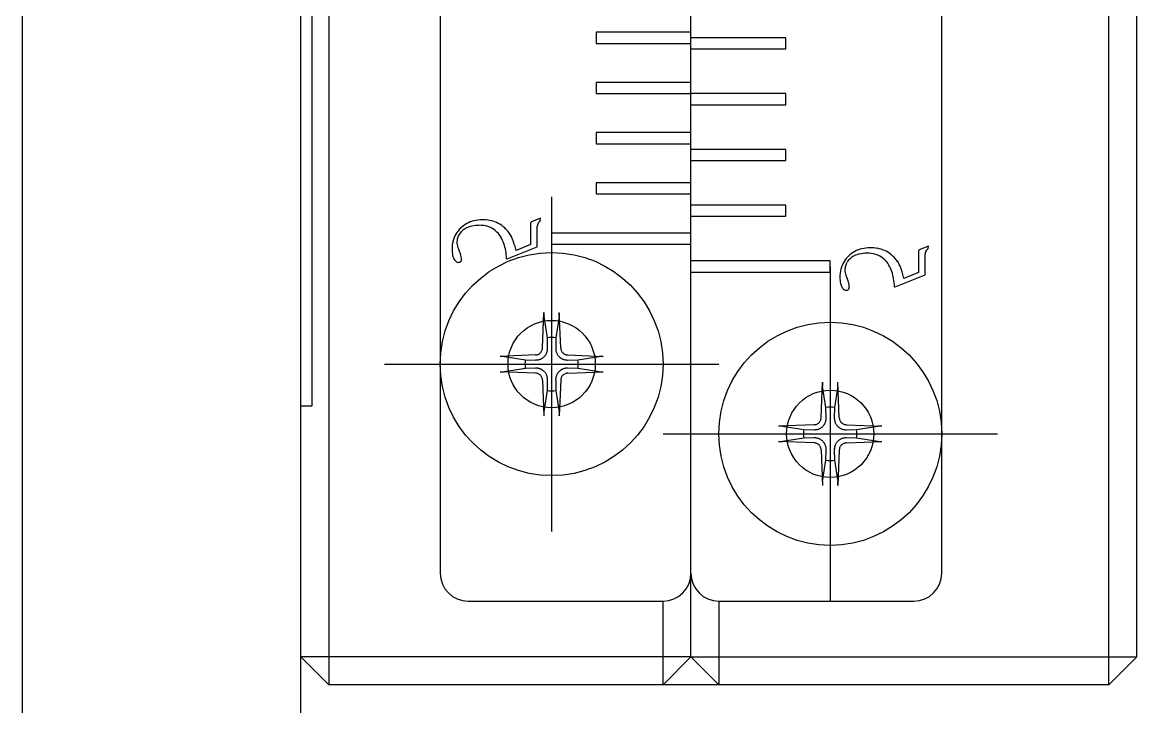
# Model space of a CAD drawing. Extents: x 1 to 222, y 0 to 167.
# Drawn here: x 45.7 to 65.7, y 72.52 to 84.79 of the extents above; entities that cross this region are included whole.
import ezdxf

# ---------------------------------------------------------------- set-up
doc = ezdxf.new("R2010")
doc.units = 0
doc.linetypes.add('CENTER', pattern=[50.8, 31.75, -6.35, 6.35, -6.35])
doc.layers.get('0').update_dxf_attribs({"linetype": 'CONTINUOUS'})
doc.layers.add('CENTER', color=1, linetype='CENTER')

msp = doc.modelspace()

# ---------------------------------------------------------------- linework, layer by layer
at = {"color": 7, "linetype": 'CONTINUOUS'}
for p, q in [((45.704, 97.909), (45.704, 65.409)), ((50.704, 60.409), (50.704, 97.909)), ((51.204, 97.909), (51.204, 72.909)), ((65.204, 72.909), (65.204, 97.909)), ((57.704, 73.409), (57.704, 97.409)), ((65.704, 73.409), (65.704, 97.409)), ((53.204, 95.909), (53.204, 74.909)), ((62.204, 74.909), (62.204, 95.909)), ((50.904, 77.909), (50.904, 92.909)), ((57.704, 84.609), (56.004, 84.609)), ((56.004, 84.609), (56.004, 84.409)), ((56.004, 84.409), (57.704, 84.409)), ((59.404, 84.509), (57.704, 84.509)), ((59.404, 84.309), (59.404, 84.509)), ((57.704, 84.309), (59.404, 84.309)), ((57.704, 83.709), (56.004, 83.709)), ((56.004, 83.709), (56.004, 83.509)), ((56.004, 83.509), (57.704, 83.509)), ((59.404, 83.509), (57.704, 83.509)), ((59.404, 83.309), (59.404, 83.509)), ((57.704, 83.309), (59.404, 83.309)), ((57.704, 82.809), (56.004, 82.809)), ((56.004, 82.809), (56.004, 82.609)), ((56.004, 82.609), (57.704, 82.609)), ((59.404, 82.509), (57.704, 82.509)), ((59.404, 82.309), (59.404, 82.509)), ((57.704, 82.309), (59.404, 82.309)), ((57.704, 81.909), (56.004, 81.909)), ((56.004, 81.909), (56.004, 81.709)), ((56.004, 81.709), (57.704, 81.709)), ((59.404, 81.509), (57.704, 81.509)), ((59.404, 81.309), (59.404, 81.509)), ((55.004, 81.275), (54.841, 81.208)), ((55, 81.23), (55.004, 81.275)), ((57.704, 81.309), (59.404, 81.309)), ((54.827, 81.175), (54.827, 80.804)), ((54.947, 80.759), (54.947, 81.132)), ((57.704, 81.009), (55.204, 81.009)), ((55.204, 81.009), (55.204, 80.809)), ((54.827, 80.804), (54.566, 80.694)), ((55.204, 80.809), (57.704, 80.809)), ((54.407, 80.545), (54.947, 80.759)), ((61.788, 80.675), (61.788, 80.304)), ((61.965, 80.775), (61.802, 80.708)), ((61.908, 80.259), (61.908, 80.632)), ((61.961, 80.73), (61.965, 80.775)), ((60.204, 80.509), (57.704, 80.509)), ((60.204, 80.309), (60.204, 80.509)), ((57.704, 80.309), (60.204, 80.309)), ((61.368, 80.045), (61.908, 80.259)), ((61.788, 80.304), (61.527, 80.194)), ((55.041, 78.948), (55.066, 79.585)), ((55.066, 79.575), (55.065, 79.564)), ((55.065, 79.564), (55.065, 79.554)), ((55.065, 79.554), (55.065, 79.548)), ((55.065, 79.548), (55.065, 79.544)), ((55.065, 79.544), (55.066, 79.534)), ((55.066, 79.585), (55.066, 79.575)), ((55.066, 79.534), (55.066, 79.53)), ((55.066, 79.53), (55.066, 79.526)), ((55.066, 79.526), (55.066, 79.522)), ((55.066, 79.522), (55.066, 79.519)), ((55.066, 79.519), (55.067, 79.516)), ((55.067, 79.516), (55.067, 79.513)), ((55.127, 79.132), (55.067, 79.513)), ((55.341, 79.513), (55.281, 79.132)), ((55.341, 79.516), (55.342, 79.519)), ((55.341, 79.513), (55.341, 79.516)), ((55.342, 79.575), (55.342, 79.585)), ((55.367, 78.948), (55.342, 79.585)), ((55.343, 79.564), (55.342, 79.575)), ((55.342, 79.53), (55.343, 79.534)), ((55.342, 79.526), (55.342, 79.53)), ((55.342, 79.522), (55.342, 79.526)), ((55.342, 79.519), (55.342, 79.522)), ((55.343, 79.554), (55.343, 79.564)), ((55.343, 79.548), (55.343, 79.554)), ((55.343, 79.544), (55.343, 79.548)), ((55.343, 79.534), (55.343, 79.544)), ((55.131, 78.946), (55.127, 79.132)), ((55.281, 79.132), (55.277, 78.946)), ((54.915, 78.822), (54.278, 78.797)), ((54.915, 78.822), (54.927, 78.823)), ((54.927, 78.823), (54.939, 78.825)), ((54.939, 78.825), (54.951, 78.828)), ((54.951, 78.828), (54.963, 78.832)), ((54.963, 78.832), (54.974, 78.838)), ((54.974, 78.838), (54.984, 78.844)), ((54.984, 78.844), (54.994, 78.852)), ((54.994, 78.852), (55.003, 78.86)), ((55.003, 78.86), (55.011, 78.869)), ((55.011, 78.869), (55.019, 78.879)), ((55.019, 78.879), (55.025, 78.889)), ((55.025, 78.889), (55.031, 78.9)), ((55.031, 78.9), (55.035, 78.912)), ((55.035, 78.912), (55.038, 78.924)), ((55.038, 78.924), (55.04, 78.936)), ((55.04, 78.936), (55.041, 78.948)), ((55.367, 78.948), (55.368, 78.936)), ((55.368, 78.936), (55.37, 78.924)), ((55.37, 78.924), (55.373, 78.912)), ((55.373, 78.912), (55.377, 78.901)), ((55.377, 78.901), (55.383, 78.889)), ((55.383, 78.889), (55.389, 78.879)), ((55.389, 78.879), (55.397, 78.869)), ((55.397, 78.869), (55.405, 78.86)), ((55.405, 78.86), (55.414, 78.852)), ((55.414, 78.852), (55.423, 78.845)), ((55.423, 78.845), (55.434, 78.838)), ((55.434, 78.838), (55.445, 78.833)), ((55.445, 78.833), (55.457, 78.828)), ((55.457, 78.828), (55.469, 78.825)), ((55.469, 78.825), (55.481, 78.823)), ((55.481, 78.823), (55.493, 78.822)), ((55.493, 78.822), (56.13, 78.797)), ((54.289, 78.798), (54.278, 78.797)), ((54.299, 78.798), (54.289, 78.798)), ((54.31, 78.798), (54.299, 78.798)), ((54.315, 78.798), (54.31, 78.798)), ((54.32, 78.798), (54.315, 78.798)), ((54.329, 78.798), (54.32, 78.798)), ((54.333, 78.798), (54.329, 78.798)), ((54.337, 78.797), (54.333, 78.798)), ((54.341, 78.797), (54.337, 78.797)), ((54.344, 78.797), (54.341, 78.797)), ((54.347, 78.796), (54.344, 78.797)), ((54.35, 78.796), (54.347, 78.796)), ((54.35, 78.796), (54.732, 78.737)), ((54.732, 78.737), (54.917, 78.732)), ((55.491, 78.732), (55.676, 78.737)), ((55.676, 78.737), (56.058, 78.796)), ((56.061, 78.796), (56.058, 78.796)), ((56.064, 78.797), (56.061, 78.796)), ((56.067, 78.797), (56.064, 78.797)), ((56.071, 78.797), (56.067, 78.797)), ((56.075, 78.798), (56.071, 78.797)), ((56.079, 78.798), (56.075, 78.798)), ((56.088, 78.798), (56.079, 78.798)), ((56.093, 78.798), (56.088, 78.798)), ((56.098, 78.798), (56.093, 78.798)), ((56.109, 78.798), (56.098, 78.798)), ((56.119, 78.798), (56.109, 78.798)), ((56.13, 78.797), (56.119, 78.798)), ((54.278, 78.521), (54.289, 78.521)), ((54.915, 78.497), (54.278, 78.521)), ((54.289, 78.521), (54.299, 78.521)), ((54.299, 78.521), (54.31, 78.52)), ((54.31, 78.52), (54.315, 78.52)), ((54.315, 78.52), (54.32, 78.521)), ((54.32, 78.521), (54.329, 78.521)), ((54.329, 78.521), (54.333, 78.521)), ((54.333, 78.521), (54.337, 78.521)), ((54.337, 78.521), (54.341, 78.521)), ((54.341, 78.521), (54.344, 78.522)), ((54.344, 78.522), (54.347, 78.522)), ((54.347, 78.522), (54.35, 78.522)), ((54.732, 78.582), (54.35, 78.522)), ((54.917, 78.586), (54.732, 78.582)), ((54.927, 78.496), (54.915, 78.497)), ((54.939, 78.494), (54.927, 78.496)), ((54.951, 78.49), (54.939, 78.494)), ((54.963, 78.486), (54.951, 78.49)), ((54.974, 78.48), (54.963, 78.486)), ((54.985, 78.474), (54.974, 78.48)), ((54.994, 78.467), (54.985, 78.474)), ((55.003, 78.459), (54.994, 78.467)), ((55.011, 78.45), (55.003, 78.459)), ((55.019, 78.44), (55.011, 78.45)), ((55.025, 78.429), (55.019, 78.44)), ((55.031, 78.418), (55.025, 78.429)), ((55.035, 78.406), (55.031, 78.418)), ((55.038, 78.394), (55.035, 78.406)), ((55.373, 78.406), (55.37, 78.394)), ((55.377, 78.418), (55.373, 78.406)), ((55.383, 78.429), (55.377, 78.418)), ((55.389, 78.44), (55.383, 78.429)), ((55.397, 78.45), (55.389, 78.44)), ((55.405, 78.458), (55.397, 78.45)), ((55.414, 78.467), (55.405, 78.458)), ((55.424, 78.474), (55.414, 78.467)), ((55.434, 78.481), (55.424, 78.474)), ((55.445, 78.486), (55.434, 78.481)), ((55.457, 78.49), (55.445, 78.486)), ((55.469, 78.494), (55.457, 78.49)), ((55.481, 78.496), (55.469, 78.494)), ((55.493, 78.497), (55.481, 78.496)), ((55.676, 78.582), (55.491, 78.586)), ((55.493, 78.497), (56.13, 78.521)), ((56.058, 78.522), (55.676, 78.582)), ((56.058, 78.522), (56.061, 78.522)), ((56.061, 78.522), (56.064, 78.522)), ((56.064, 78.522), (56.067, 78.521)), ((56.067, 78.521), (56.071, 78.521)), ((56.071, 78.521), (56.075, 78.521)), ((56.075, 78.521), (56.079, 78.521)), ((56.079, 78.521), (56.088, 78.521)), ((56.088, 78.521), (56.093, 78.52)), ((56.093, 78.52), (56.098, 78.52)), ((56.098, 78.52), (56.109, 78.521)), ((56.109, 78.521), (56.119, 78.521)), ((56.119, 78.521), (56.13, 78.521)), ((55.041, 78.382), (55.038, 78.394)), ((55.041, 78.37), (55.041, 78.382)), ((55.041, 78.37), (55.066, 77.733)), ((55.127, 78.187), (55.131, 78.372)), ((55.277, 78.372), (55.281, 78.187)), ((55.367, 78.37), (55.342, 77.733)), ((55.368, 78.382), (55.367, 78.37)), ((55.37, 78.394), (55.368, 78.382)), ((60.041, 77.698), (60.066, 78.335)), ((60.066, 78.325), (60.065, 78.314)), ((60.065, 78.314), (60.065, 78.304)), ((60.065, 78.304), (60.065, 78.298)), ((60.065, 78.298), (60.065, 78.294)), ((60.065, 78.294), (60.066, 78.284)), ((60.066, 78.335), (60.066, 78.325)), ((60.066, 78.284), (60.066, 78.28)), ((60.066, 78.28), (60.066, 78.276)), ((60.066, 78.276), (60.066, 78.272)), ((60.066, 78.272), (60.066, 78.269)), ((60.066, 78.269), (60.067, 78.266)), ((60.067, 78.266), (60.067, 78.263)), ((60.127, 77.882), (60.067, 78.263)), ((60.341, 78.263), (60.281, 77.882)), ((60.341, 78.266), (60.342, 78.269)), ((60.341, 78.263), (60.341, 78.266)), ((60.342, 78.325), (60.342, 78.335)), ((60.367, 77.698), (60.342, 78.335)), ((60.343, 78.314), (60.342, 78.325)), ((60.342, 78.28), (60.343, 78.284)), ((60.342, 78.276), (60.342, 78.28)), ((60.342, 78.272), (60.342, 78.276)), ((60.342, 78.269), (60.342, 78.272)), ((60.343, 78.304), (60.343, 78.314)), ((60.343, 78.298), (60.343, 78.304)), ((60.343, 78.294), (60.343, 78.298)), ((60.343, 78.284), (60.343, 78.294)), ((55.067, 77.805), (55.127, 78.187)), ((55.281, 78.187), (55.341, 77.805)), ((50.704, 77.909), (50.904, 77.909)), ((55.067, 77.803), (55.066, 77.8)), ((55.067, 77.805), (55.067, 77.803)), ((55.341, 77.803), (55.341, 77.805)), ((55.342, 77.8), (55.341, 77.803)), ((60.131, 77.696), (60.127, 77.882)), ((60.281, 77.882), (60.277, 77.696)), ((55.066, 77.784), (55.065, 77.775)), ((55.065, 77.775), (55.065, 77.77)), ((55.065, 77.77), (55.065, 77.765)), ((55.065, 77.765), (55.065, 77.754)), ((55.065, 77.754), (55.066, 77.744)), ((55.066, 77.8), (55.066, 77.796)), ((55.066, 77.796), (55.066, 77.793)), ((55.066, 77.793), (55.066, 77.789)), ((55.066, 77.789), (55.066, 77.784)), ((55.066, 77.744), (55.066, 77.733)), ((55.342, 77.796), (55.342, 77.8)), ((55.342, 77.793), (55.342, 77.796)), ((55.342, 77.789), (55.342, 77.793)), ((55.343, 77.784), (55.342, 77.789)), ((55.342, 77.744), (55.343, 77.754)), ((55.342, 77.733), (55.342, 77.744)), ((55.343, 77.775), (55.343, 77.784)), ((55.343, 77.77), (55.343, 77.775)), ((55.343, 77.765), (55.343, 77.77)), ((55.343, 77.754), (55.343, 77.765)), ((59.984, 77.594), (59.994, 77.602)), ((59.994, 77.602), (60.003, 77.61)), ((60.003, 77.61), (60.011, 77.619)), ((60.011, 77.619), (60.019, 77.629)), ((60.019, 77.629), (60.025, 77.639)), ((60.025, 77.639), (60.031, 77.65)), ((60.031, 77.65), (60.035, 77.662)), ((60.035, 77.662), (60.038, 77.674)), ((60.038, 77.674), (60.04, 77.686)), ((60.04, 77.686), (60.041, 77.698)), ((60.367, 77.698), (60.368, 77.686)), ((60.368, 77.686), (60.37, 77.674)), ((60.37, 77.674), (60.373, 77.662)), ((60.373, 77.662), (60.377, 77.651)), ((60.377, 77.651), (60.383, 77.639)), ((60.383, 77.639), (60.389, 77.629)), ((60.389, 77.629), (60.397, 77.619)), ((60.397, 77.619), (60.405, 77.61)), ((60.405, 77.61), (60.414, 77.602)), ((60.414, 77.602), (60.423, 77.595)), ((59.915, 77.572), (59.278, 77.547)), ((59.289, 77.548), (59.278, 77.547)), ((59.299, 77.548), (59.289, 77.548)), ((59.31, 77.548), (59.299, 77.548)), ((59.315, 77.548), (59.31, 77.548)), ((59.32, 77.548), (59.315, 77.548)), ((59.329, 77.548), (59.32, 77.548)), ((59.333, 77.548), (59.329, 77.548)), ((59.337, 77.547), (59.333, 77.548)), ((59.341, 77.547), (59.337, 77.547)), ((59.344, 77.547), (59.341, 77.547)), ((59.347, 77.546), (59.344, 77.547)), ((59.35, 77.546), (59.347, 77.546)), ((59.35, 77.546), (59.732, 77.487)), ((59.732, 77.487), (59.917, 77.482)), ((59.915, 77.572), (59.927, 77.573)), ((59.927, 77.573), (59.939, 77.575)), ((59.939, 77.575), (59.951, 77.578)), ((59.951, 77.578), (59.963, 77.582)), ((59.963, 77.582), (59.974, 77.588)), ((59.974, 77.588), (59.984, 77.594)), ((60.423, 77.595), (60.434, 77.588)), ((60.434, 77.588), (60.445, 77.583)), ((60.445, 77.583), (60.457, 77.578)), ((60.457, 77.578), (60.469, 77.575)), ((60.469, 77.575), (60.481, 77.573)), ((60.481, 77.573), (60.493, 77.572)), ((60.491, 77.482), (60.676, 77.487)), ((60.493, 77.572), (61.13, 77.547)), ((60.676, 77.487), (61.058, 77.546)), ((61.061, 77.546), (61.058, 77.546)), ((61.064, 77.547), (61.061, 77.546)), ((61.067, 77.547), (61.064, 77.547)), ((61.071, 77.547), (61.067, 77.547)), ((61.075, 77.548), (61.071, 77.547)), ((61.079, 77.548), (61.075, 77.548)), ((61.088, 77.548), (61.079, 77.548)), ((61.093, 77.548), (61.088, 77.548)), ((61.098, 77.548), (61.093, 77.548)), ((61.109, 77.548), (61.098, 77.548)), ((61.119, 77.548), (61.109, 77.548)), ((61.13, 77.547), (61.119, 77.548)), ((59.278, 77.271), (59.289, 77.271)), ((59.915, 77.247), (59.278, 77.271)), ((59.289, 77.271), (59.299, 77.271)), ((59.299, 77.271), (59.31, 77.27)), ((59.31, 77.27), (59.315, 77.27)), ((59.315, 77.27), (59.32, 77.271)), ((59.32, 77.271), (59.329, 77.271)), ((59.329, 77.271), (59.333, 77.271)), ((59.333, 77.271), (59.337, 77.271)), ((59.337, 77.271), (59.341, 77.271)), ((59.341, 77.271), (59.344, 77.272)), ((59.344, 77.272), (59.347, 77.272)), ((59.347, 77.272), (59.35, 77.272)), ((59.732, 77.332), (59.35, 77.272)), ((59.917, 77.336), (59.732, 77.332)), ((59.927, 77.246), (59.915, 77.247)), ((59.939, 77.244), (59.927, 77.246)), ((59.951, 77.24), (59.939, 77.244)), ((59.963, 77.236), (59.951, 77.24)), ((59.974, 77.23), (59.963, 77.236)), ((59.985, 77.224), (59.974, 77.23)), ((59.994, 77.217), (59.985, 77.224)), ((60.003, 77.209), (59.994, 77.217)), ((60.011, 77.2), (60.003, 77.209)), ((60.405, 77.208), (60.397, 77.2)), ((60.414, 77.217), (60.405, 77.208)), ((60.424, 77.224), (60.414, 77.217)), ((60.434, 77.231), (60.424, 77.224)), ((60.445, 77.236), (60.434, 77.231)), ((60.457, 77.24), (60.445, 77.236)), ((60.469, 77.244), (60.457, 77.24)), ((60.481, 77.246), (60.469, 77.244)), ((60.493, 77.247), (60.481, 77.246)), ((60.676, 77.332), (60.491, 77.336)), ((60.493, 77.247), (61.13, 77.271)), ((61.058, 77.272), (60.676, 77.332)), ((61.058, 77.272), (61.061, 77.272)), ((61.061, 77.272), (61.064, 77.272)), ((61.064, 77.272), (61.067, 77.271)), ((61.067, 77.271), (61.071, 77.271)), ((61.071, 77.271), (61.075, 77.271)), ((61.075, 77.271), (61.079, 77.271)), ((61.079, 77.271), (61.088, 77.271)), ((61.088, 77.271), (61.093, 77.27)), ((61.093, 77.27), (61.098, 77.27)), ((61.098, 77.27), (61.109, 77.271)), ((61.109, 77.271), (61.119, 77.271)), ((61.119, 77.271), (61.13, 77.271)), ((60.019, 77.19), (60.011, 77.2)), ((60.025, 77.179), (60.019, 77.19)), ((60.031, 77.168), (60.025, 77.179)), ((60.035, 77.156), (60.031, 77.168)), ((60.038, 77.144), (60.035, 77.156)), ((60.041, 77.132), (60.038, 77.144)), ((60.041, 77.12), (60.041, 77.132)), ((60.041, 77.12), (60.066, 76.483)), ((60.127, 76.937), (60.131, 77.122)), ((60.277, 77.122), (60.281, 76.937)), ((60.367, 77.12), (60.342, 76.483)), ((60.368, 77.132), (60.367, 77.12)), ((60.37, 77.144), (60.368, 77.132)), ((60.373, 77.156), (60.37, 77.144)), ((60.377, 77.168), (60.373, 77.156)), ((60.383, 77.179), (60.377, 77.168)), ((60.389, 77.19), (60.383, 77.179)), ((60.397, 77.2), (60.389, 77.19)), ((60.067, 76.555), (60.127, 76.937)), ((60.281, 76.937), (60.341, 76.555)), ((60.066, 76.534), (60.065, 76.525)), ((60.065, 76.525), (60.065, 76.52)), ((60.065, 76.52), (60.065, 76.515)), ((60.065, 76.515), (60.065, 76.504)), ((60.065, 76.504), (60.066, 76.494)), ((60.067, 76.553), (60.066, 76.55)), ((60.066, 76.55), (60.066, 76.546)), ((60.066, 76.546), (60.066, 76.543)), ((60.066, 76.543), (60.066, 76.539)), ((60.066, 76.539), (60.066, 76.534)), ((60.066, 76.494), (60.066, 76.483)), ((60.067, 76.555), (60.067, 76.553)), ((60.341, 76.553), (60.341, 76.555)), ((60.342, 76.55), (60.341, 76.553)), ((60.342, 76.546), (60.342, 76.55)), ((60.342, 76.543), (60.342, 76.546)), ((60.342, 76.539), (60.342, 76.543)), ((60.343, 76.534), (60.342, 76.539)), ((60.342, 76.494), (60.343, 76.504)), ((60.342, 76.483), (60.342, 76.494)), ((60.343, 76.525), (60.343, 76.534)), ((60.343, 76.52), (60.343, 76.525)), ((60.343, 76.515), (60.343, 76.52)), ((60.343, 76.504), (60.343, 76.515)), ((53.704, 74.409), (57.204, 74.409)), ((57.204, 72.909), (57.204, 74.409)), ((58.204, 74.409), (58.204, 72.909)), ((58.204, 74.409), (61.704, 74.409)), ((50.704, 73.409), (51.204, 72.909)), ((57.704, 73.409), (50.704, 73.409)), ((57.204, 72.909), (57.704, 73.409)), ((57.704, 73.409), (65.704, 73.409)), ((57.704, 73.409), (58.204, 72.909)), ((65.204, 72.909), (65.704, 73.409)), ((65.204, 72.909), (51.204, 72.909))]:
    msp.add_line(p, q, dxfattribs=at)
for centre, radius in [((55.204, 78.659), 2), ((55.204, 78.659), 0.783), ((60.204, 77.409), 2), ((60.204, 77.409), 0.783)]:
    msp.add_circle(centre, radius, dxfattribs=at)
for centre, radius, start, end in [((53.944, 80.701), 0.544, 104.3695, 118.81), ((53.967, 80.607), 0.639, 91.2855, 104.2368), ((53.962, 80.552), 0.694, 79.2017, 90.7785), ((53.984, 80.675), 0.57, 65.8977, 79.1108), ((54.856, 81.186), 0.0281, 144.195, 168.5462), ((54.845, 81.193), 0.0151, 105.9353, 142.9426), ((55.119, 81.087), 0.187, 129.745, 142.8393), ((53.909, 80.736), 0.493, 133.2183, 149.2261), ((53.803, 80.825), 0.303, 134.0325, 148.4887), ((53.952, 80.691), 0.556, 118.9852, 133.2082), ((53.819, 80.8), 0.332, 116.0802, 133.1268), ((53.862, 80.71), 0.433, 101.6315, 115.9246), ((53.906, 80.495), 0.651, 90.7753, 101.6497), ((53.911, 80.633), 0.514, 73.1172, 91.5161), ((53.943, 80.748), 0.395, 50.7231, 72.6754), ((53.9, 80.702), 0.458, 30.2905, 50.1822), ((53.994, 80.7), 0.543, 52.1101, 65.7554), ((53.943, 80.642), 0.62, 43.4192, 51.7022), ((53.988, 80.685), 0.558, 34.4946, 43.3874), ((54.005, 80.697), 0.538, 25.3385, 34.4528), ((54.9, 81.176), 0.0733, 168.0292, 180.8649), ((55.05, 81.132), 0.103, 160.544, 180.0427), ((55.069, 81.125), 0.123, 142.9159, 160.1982), ((53.998, 80.722), 0.581, 166.0188, 180.3737), ((53.896, 80.746), 0.477, 149.4791, 165.8541), ((53.799, 80.837), 0.295, 164.5579, 179.2789), ((53.712, 80.843), 0.208, 180.6797, 192.0007), ((53.894, 80.881), 0.394, 191.8287, 199.2195), ((53.773, 80.843), 0.269, 148.6818, 164.3634), ((53.751, 80.609), 0.633, 19.4279, 30.7192), ((53.615, 80.562), 0.776, 9.5372, 19.3852), ((54.017, 80.689), 0.53, 19.8389, 26.6128), ((53.422, 80.472), 1.163, 15.9752, 19.9876), ((53.937, 80.712), 0.521, 179.2341, 191.7549), ((53.641, 80.649), 0.218, 191.4757, 213.8348), ((54.181, 80.98), 0.698, 199.1223, 204.1666), ((52.979, 80.441), 0.62, 18.3725, 24.15), ((53.188, 80.51), 0.4, 10.6881, 18.4325), ((53.374, 80.522), 1.021, 1.3269, 9.5285), ((52.429, 80.185), 2.197, 13.4108, 16.0369), ((60.913, 80.191), 0.556, 118.9852, 133.2082), ((60.823, 80.21), 0.433, 101.6315, 115.9246), ((60.906, 80.201), 0.544, 104.3695, 118.81), ((60.867, 79.995), 0.651, 90.7753, 101.6497), ((60.928, 80.107), 0.639, 91.2855, 104.2368), ((60.872, 80.133), 0.514, 73.1172, 91.5161), ((60.923, 80.052), 0.694, 79.2017, 90.7785), ((60.904, 80.248), 0.395, 50.7231, 72.6754), ((60.945, 80.175), 0.57, 65.8977, 79.1108), ((60.955, 80.2), 0.543, 52.1101, 65.7554), ((60.904, 80.142), 0.62, 43.4192, 51.7022), ((61.861, 80.676), 0.0733, 168.0292, 180.8649), ((61.817, 80.686), 0.0281, 144.195, 168.5462), ((61.806, 80.693), 0.0151, 105.9353, 142.9426), ((62.011, 80.632), 0.103, 160.544, 180.0427), ((62.03, 80.625), 0.123, 142.9159, 160.1982), ((62.081, 80.587), 0.187, 129.745, 142.8393), ((53.566, 80.603), 0.13, 215.3407, 230.6526), ((53.557, 80.593), 0.117, 230.907, 248.4943), ((53.521, 80.498), 0.015, 244.7087, 258.4214), ((53.525, 80.519), 0.0361, 258.0558, 265.684), ((53.528, 80.557), 0.0745, 265.5268, 270.2311), ((53.531, 80.555), 0.0728, 268.1128, 293.719), ((53.543, 80.525), 0.0408, 295.046, 332.8707), ((53.52, 80.535), 0.066, 334.5929, 1.9723), ((53.328, 80.536), 0.257, 0.3759, 10.7685), ((54.396, 80.545), 0.00178, 177.3721, 256.3677), ((54.398, 80.553), 0.0092, 257.2044, 282.7956), ((54.391, 80.591), 0.0479, 280.7237, 289.1391), ((60.857, 80.246), 0.477, 149.4791, 165.8541), ((60.87, 80.236), 0.493, 133.2183, 149.2261), ((60.761, 80.337), 0.295, 164.5579, 179.2789), ((60.735, 80.343), 0.269, 148.6818, 164.3634), ((60.764, 80.325), 0.303, 134.0325, 148.4887), ((60.78, 80.3), 0.332, 116.0802, 133.1268), ((60.861, 80.202), 0.458, 30.2905, 50.1822), ((60.712, 80.109), 0.633, 19.4279, 30.7192), ((60.949, 80.185), 0.558, 34.4946, 43.3874), ((60.966, 80.197), 0.538, 25.3385, 34.4528), ((60.978, 80.189), 0.53, 19.8389, 26.6128), ((60.898, 80.212), 0.521, 179.2341, 191.7549), ((60.959, 80.222), 0.581, 166.0188, 180.3737), ((60.673, 80.343), 0.208, 180.6797, 192.0007), ((60.855, 80.381), 0.394, 191.8287, 199.2195), ((61.142, 80.48), 0.698, 199.1223, 204.1666), ((60.576, 80.062), 0.776, 9.5372, 19.3852), ((60.383, 79.972), 1.163, 15.9752, 19.9876), ((59.39, 79.685), 2.197, 13.4108, 16.0369), ((60.602, 80.149), 0.218, 191.4757, 213.8348), ((60.527, 80.103), 0.13, 215.3407, 230.6526), ((60.518, 80.093), 0.117, 230.907, 248.4943), ((59.941, 79.941), 0.62, 18.3725, 24.15), ((60.504, 80.025), 0.0408, 295.046, 332.8707), ((60.149, 80.01), 0.4, 10.6881, 18.4325), ((60.481, 80.035), 0.066, 334.5929, 1.9723), ((60.289, 80.036), 0.257, 0.3759, 10.7685), ((60.335, 80.022), 1.021, 1.3269, 9.5285), ((61.358, 80.045), 0.00178, 177.3721, 256.3677), ((61.359, 80.053), 0.0092, 257.2044, 282.7956), ((61.352, 80.091), 0.0479, 280.7237, 289.1391), ((60.482, 79.998), 0.015, 244.7087, 258.4214), ((60.486, 80.019), 0.0361, 258.0558, 265.684), ((60.489, 80.057), 0.0745, 265.5268, 270.2311), ((60.492, 80.055), 0.0728, 268.1128, 293.719), ((55.204, 78.659), 0.479, 80.6957, 99.3043), ((54.927, 78.935), 0.202, 315.0658, 321.2796), ((54.922, 78.94), 0.209, 321.2244, 327.3546), ((54.929, 78.935), 0.201, 327.3884, 333.7306), ((54.917, 78.941), 0.214, 333.7006, 339.428), ((54.925, 78.939), 0.206, 339.3855, 345.0047), ((54.915, 78.941), 0.216, 345.0609, 350.4544), ((54.909, 78.942), 0.222, 350.4291, 355.7576), ((54.919, 78.942), 0.213, 355.732, 1.3126), ((55.489, 78.942), 0.212, 178.6865, 184.2689), ((55.499, 78.942), 0.222, 184.2425, 189.5708), ((55.493, 78.941), 0.216, 189.5443, 194.9404), ((55.483, 78.939), 0.206, 194.9957, 200.614), ((55.491, 78.941), 0.214, 200.572, 206.2994), ((55.479, 78.935), 0.201, 206.2694, 212.6116), ((55.486, 78.94), 0.209, 212.6458, 218.7751), ((55.481, 78.936), 0.202, 218.7225, 224.9322), ((55.204, 78.659), 0.479, 170.6957, 189.3043), ((54.922, 78.945), 0.212, 268.6865, 274.2689), ((54.921, 78.954), 0.222, 274.2425, 279.5708), ((54.922, 78.948), 0.216, 279.5443, 284.9404), ((54.925, 78.938), 0.206, 284.9957, 290.614), ((54.922, 78.946), 0.214, 290.572, 296.2994), ((54.928, 78.934), 0.201, 296.2694, 302.6116), ((54.923, 78.941), 0.209, 302.6458, 308.7751), ((54.928, 78.936), 0.202, 308.7225, 314.9322), ((55.48, 78.936), 0.202, 225.0658, 231.2796), ((55.485, 78.941), 0.209, 231.2244, 237.3546), ((55.48, 78.934), 0.201, 237.3884, 243.7306), ((55.486, 78.946), 0.214, 243.7006, 249.428), ((55.483, 78.938), 0.206, 249.3855, 255.0047), ((55.486, 78.948), 0.216, 255.0609, 260.4544), ((55.487, 78.954), 0.222, 260.4291, 265.7576), ((55.486, 78.945), 0.213, 265.732, 271.3126), ((55.204, 78.659), 0.479, 350.6957, 9.3043), ((54.922, 78.374), 0.213, 85.732, 91.3126), ((54.921, 78.364), 0.222, 80.4291, 85.7576), ((54.922, 78.371), 0.216, 75.0609, 80.4544), ((54.925, 78.38), 0.206, 69.3855, 75.0047), ((54.922, 78.372), 0.214, 63.7006, 69.428), ((54.928, 78.384), 0.201, 57.3884, 63.7306), ((54.923, 78.377), 0.209, 51.2244, 57.3546), ((54.928, 78.383), 0.202, 45.0658, 51.2796), ((54.927, 78.383), 0.202, 38.7225, 44.9322), ((54.922, 78.378), 0.209, 32.6458, 38.7751), ((54.929, 78.383), 0.201, 26.2694, 32.6116), ((54.917, 78.377), 0.214, 20.572, 26.2994), ((54.925, 78.38), 0.206, 14.9957, 20.614), ((54.915, 78.377), 0.216, 9.5443, 14.9404), ((54.909, 78.376), 0.222, 4.2425, 9.5708), ((55.499, 78.376), 0.222, 170.4291, 175.7576), ((55.493, 78.377), 0.216, 165.0609, 170.4544), ((55.483, 78.38), 0.206, 159.3855, 165.0047), ((55.491, 78.377), 0.214, 153.7006, 159.428), ((55.479, 78.383), 0.201, 147.3884, 153.7306), ((55.486, 78.378), 0.209, 141.2244, 147.3546), ((55.481, 78.383), 0.202, 135.0658, 141.2796), ((55.48, 78.383), 0.202, 128.7225, 134.9322), ((55.485, 78.377), 0.209, 122.6458, 128.7751), ((55.48, 78.384), 0.201, 116.2694, 122.6116), ((55.486, 78.372), 0.214, 110.572, 116.2994), ((55.483, 78.38), 0.206, 104.9957, 110.614), ((55.486, 78.371), 0.216, 99.5443, 104.9404), ((55.487, 78.364), 0.222, 94.2425, 99.5708), ((55.486, 78.374), 0.212, 88.6865, 94.2689), ((54.919, 78.377), 0.212, 358.6865, 4.2689), ((55.489, 78.377), 0.213, 175.732, 181.3126), ((55.204, 78.659), 0.479, 260.6957, 279.3043), ((60.204, 77.409), 0.479, 80.6957, 99.3043), ((59.917, 77.691), 0.214, 333.7006, 339.428), ((59.925, 77.689), 0.206, 339.3855, 345.0047), ((59.915, 77.691), 0.216, 345.0609, 350.4544), ((59.909, 77.692), 0.222, 350.4291, 355.7576), ((59.919, 77.692), 0.213, 355.732, 1.3126), ((60.489, 77.692), 0.212, 178.6865, 184.2689), ((60.499, 77.692), 0.222, 184.2425, 189.5708), ((60.493, 77.691), 0.216, 189.5443, 194.9404), ((60.483, 77.689), 0.206, 194.9957, 200.614), ((60.491, 77.691), 0.214, 200.572, 206.2994), ((60.204, 77.409), 0.479, 170.6957, 189.3043), ((59.922, 77.695), 0.212, 268.6865, 274.2689), ((59.921, 77.704), 0.222, 274.2425, 279.5708), ((59.922, 77.698), 0.216, 279.5443, 284.9404), ((59.925, 77.688), 0.206, 284.9957, 290.614), ((59.922, 77.696), 0.214, 290.572, 296.2994), ((59.928, 77.684), 0.201, 296.2694, 302.6116), ((59.923, 77.691), 0.209, 302.6458, 308.7751), ((59.928, 77.686), 0.202, 308.7225, 314.9322), ((59.927, 77.685), 0.202, 315.0658, 321.2796), ((59.922, 77.69), 0.209, 321.2244, 327.3546), ((59.929, 77.685), 0.201, 327.3884, 333.7306), ((60.479, 77.685), 0.201, 206.2694, 212.6116), ((60.486, 77.69), 0.209, 212.6458, 218.7751), ((60.481, 77.686), 0.202, 218.7225, 224.9322), ((60.48, 77.686), 0.202, 225.0658, 231.2796), ((60.485, 77.691), 0.209, 231.2244, 237.3546), ((60.48, 77.684), 0.201, 237.3884, 243.7306), ((60.486, 77.696), 0.214, 243.7006, 249.428), ((60.483, 77.688), 0.206, 249.3855, 255.0047), ((60.486, 77.698), 0.216, 255.0609, 260.4544), ((60.487, 77.704), 0.222, 260.4291, 265.7576), ((60.486, 77.695), 0.213, 265.732, 271.3126), ((60.204, 77.409), 0.479, 350.6957, 9.3043), ((59.922, 77.124), 0.213, 85.732, 91.3126), ((59.921, 77.114), 0.222, 80.4291, 85.7576), ((59.922, 77.121), 0.216, 75.0609, 80.4544), ((59.925, 77.13), 0.206, 69.3855, 75.0047), ((59.922, 77.122), 0.214, 63.7006, 69.428), ((59.928, 77.134), 0.201, 57.3884, 63.7306), ((59.923, 77.127), 0.209, 51.2244, 57.3546), ((59.928, 77.133), 0.202, 45.0658, 51.2796), ((59.927, 77.133), 0.202, 38.7225, 44.9322), ((59.922, 77.128), 0.209, 32.6458, 38.7751), ((59.929, 77.133), 0.201, 26.2694, 32.6116), ((59.917, 77.127), 0.214, 20.572, 26.2994), ((59.925, 77.13), 0.206, 14.9957, 20.614), ((60.483, 77.13), 0.206, 159.3855, 165.0047), ((60.491, 77.127), 0.214, 153.7006, 159.428), ((60.479, 77.133), 0.201, 147.3884, 153.7306), ((60.486, 77.128), 0.209, 141.2244, 147.3546), ((60.481, 77.133), 0.202, 135.0658, 141.2796), ((60.48, 77.133), 0.202, 128.7225, 134.9322), ((60.485, 77.127), 0.209, 122.6458, 128.7751), ((60.48, 77.134), 0.201, 116.2694, 122.6116), ((60.486, 77.122), 0.214, 110.572, 116.2994), ((60.483, 77.13), 0.206, 104.9957, 110.614), ((60.486, 77.121), 0.216, 99.5443, 104.9404), ((60.487, 77.114), 0.222, 94.2425, 99.5708), ((60.486, 77.124), 0.212, 88.6865, 94.2689), ((59.915, 77.127), 0.216, 9.5443, 14.9404), ((59.909, 77.126), 0.222, 4.2425, 9.5708), ((59.919, 77.127), 0.212, 358.6865, 4.2689), ((60.499, 77.126), 0.222, 170.4291, 175.7576), ((60.489, 77.127), 0.213, 175.732, 181.3126), ((60.493, 77.127), 0.216, 165.0609, 170.4544), ((60.204, 77.409), 0.479, 260.6957, 279.3043), ((53.704, 74.909), 0.5, 180, 270), ((57.204, 74.909), 0.5, 270, 0), ((58.204, 74.909), 0.5, 180, 270), ((61.704, 74.909), 0.5, 270, 0)]:
    msp.add_arc(centre, radius, start, end, dxfattribs=at)
at = {"layer": 'CENTER', "color": 1, "linetype": 'CENTER'}
for p, q in [((55.204, 81.659), (55.204, 75.659)), ((60.204, 80.409), (60.204, 74.409)), ((52.204, 78.659), (58.204, 78.659)), ((57.204, 77.409), (63.204, 77.409))]:
    msp.add_line(p, q, dxfattribs=at)

doc.saveas('drawing.dxf')
